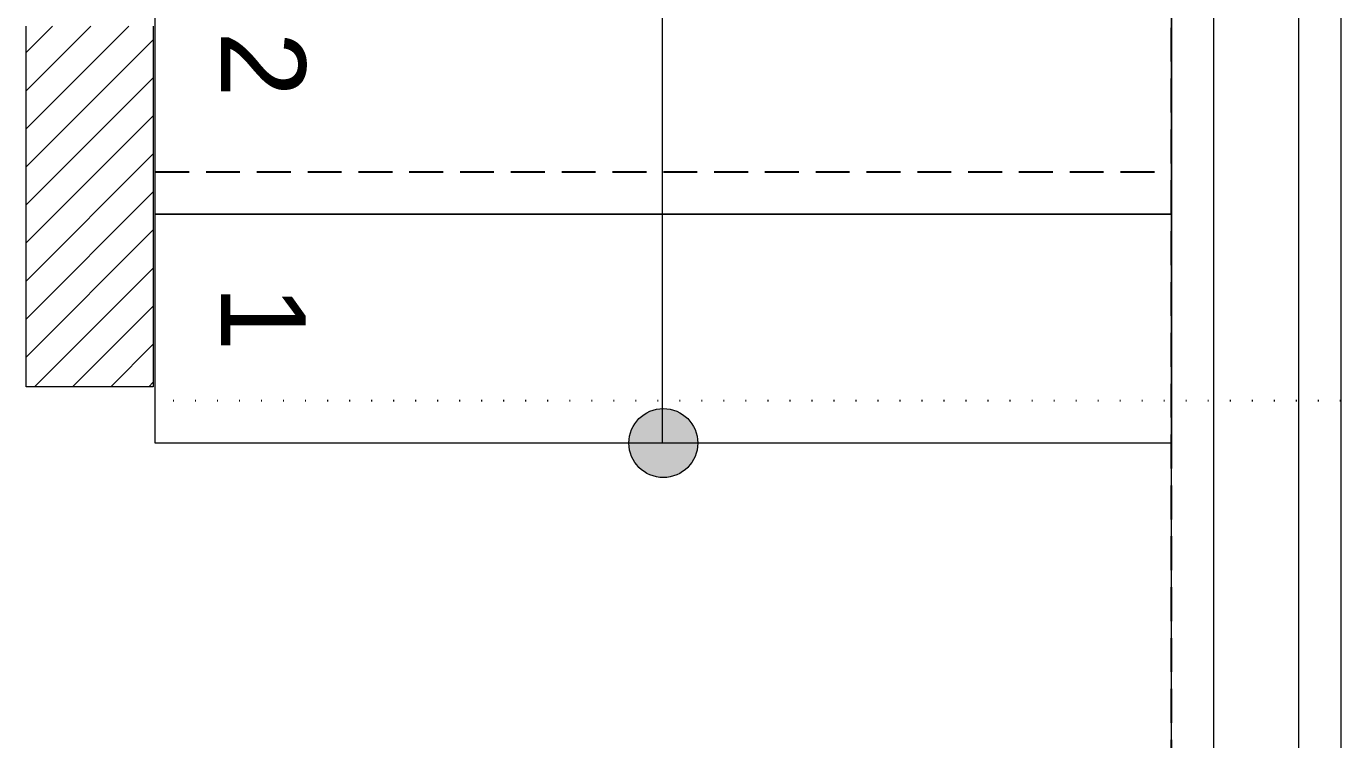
# Model space of a CAD drawing. Header units: millimetres. Extents: x 809 to 8159, y 33 to 4533.
# Drawn here: x 6913.6 to 7068.8, y 2114.8 to 2198.9 of the extents above; entities that cross this region are included whole.
import ezdxf

# ---------------------------------------------------------------- set-up
doc = ezdxf.new("R2010")
doc.units = ezdxf.units.MM
doc.linetypes.add('DOT', pattern=[0.25, 0, -0.25])
doc.linetypes.add('{ Wide Dash }', pattern=[12, 4, -2, 4, -2])
for name, color, linetype, lineweight in [('BETONARME', 3, 'Continuous', 25), ('DUVAR', 2, 'Continuous', 15), ('DUVAR TARAMA', 9, 'Continuous', 9), ('MERDIVEN', 4, 'Continuous', 0), ('YAZI', 51, 'Continuous', 0)]:
    doc.layers.add(name, color=color, linetype=linetype, lineweight=lineweight)
doc.styles.get("Standard").update_dxf_attribs({"font": 'arial.ttf'})

msp = doc.modelspace()

# ---------------------------------------------------------------- hatches: boundary and pattern name
at = {"layer": 'DUVAR TARAMA'}
h = msp.add_hatch(dxfattribs=at)
h.set_pattern_fill('ANSI31', color=256)
h.set_pattern_definition([(45, (-31955.9557, 8591.274), (-2.24506403, 2.24506403), [])])
h.paths.add_polyline_path([(6928.56, 2198.92), (6913.56, 2198.92), (6913.56, 2156.38), (6928.56, 2156.38)])
at = {"layer": 'MERDIVEN'}
h = msp.add_hatch(color=256, dxfattribs=at)
h.dxf.hatch_style = 1
edge = h.paths.add_edge_path()
edge.add_arc((6988.79, 2149.75), 4.07, 0, 360)

# ---------------------------------------------------------------- linework, layer by layer
at = {"layer": 'BETONARME', "linetype": '{ Wide Dash }'}
for p, q in [((7048.79, 1906.75), (7048.79, 2235.75)), ((6928.79, 2181.75), (7048.79, 2181.75))]:
    msp.add_line(p, q, dxfattribs=at)
at = {"layer": 'BETONARME', "linetype": 'DOT', "ltscale": 10}
msp.add_line((7068.79, 2154.75), (6928.79, 2154.75), dxfattribs=at)
at = {"layer": 'DUVAR', "elevation": 0}
msp.add_lwpolyline([(6928.56, 2198.92), (6928.56, 2156.38), (6913.56, 2156.38), (6913.56, 2198.92)], dxfattribs=at)
at = {"layer": 'MERDIVEN'}
for p, q in [((6988.64, 2235.75), (6988.64, 2149.75)), ((7068.79, 2230.75), (7068.79, 2095.75))]:
    msp.add_line(p, q, dxfattribs=at)
at = {"layer": 'MERDIVEN', "elevation": 0}
msp.add_lwpolyline([(7048.79, 2068.75), (7048.79, 2230.75), (7068.79, 2230.75), (7068.79, 1906.75), (7048.79, 1906.75), (7048.79, 2063.27)], dxfattribs=at)
for points in [[(7053.79, 2225.75), (7063.79, 2225.75), (7063.79, 1911.75), (7053.79, 1911.75)], [(6928.79, 2203.75), (7048.79, 2203.75), (7048.79, 2176.75), (6928.79, 2176.75)], [(6928.79, 2176.75), (7048.79, 2176.75), (7048.79, 2149.75), (6928.79, 2149.75)]]:
    msp.add_lwpolyline(points, close=True, dxfattribs=at)
at = {"layer": 'MERDIVEN'}
msp.add_circle((6988.79, 2149.75), 4.07, dxfattribs=at)

# ---------------------------------------------------------------- texts
at = {"layer": 'YAZI', "char_height": 10, "attachment_point": 1, "rotation": 270}
for s, insert in [('\\pi-6.52347;2', (6946.55, 2191.79)), ('\\pi-3.58349;1', (6946.55, 2164.79))]:
    msp.add_mtext_dynamic_manual_height_columns(s, width=0.1, gutter_width=1, heights=[0.1], dxfattribs=dict(at, insert=insert))

doc.saveas('drawing.dxf')
